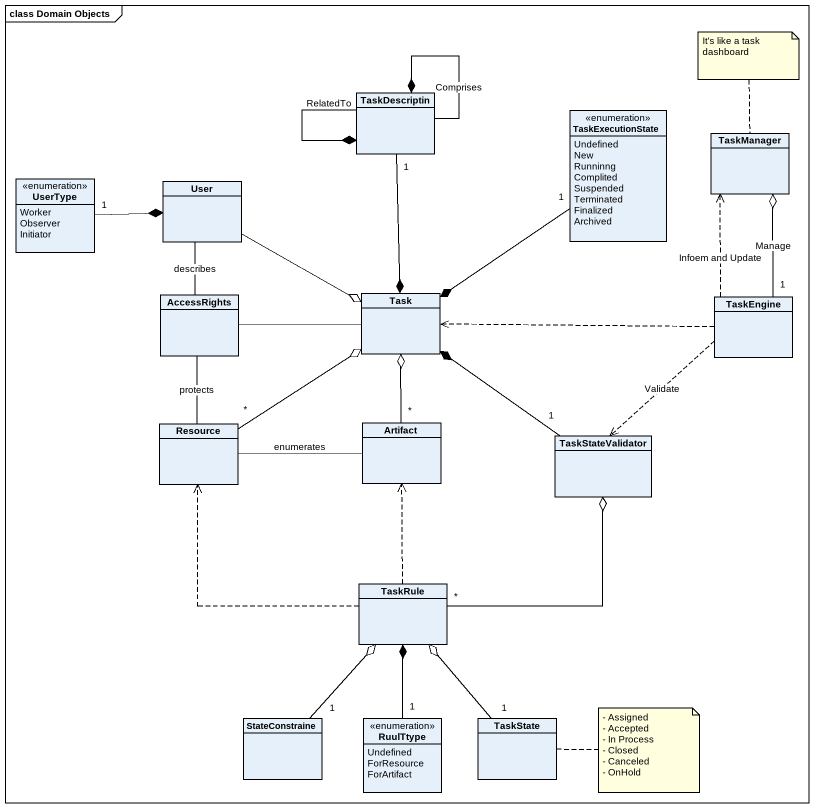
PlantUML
@startuml
mainframe class Domain Objects
hide circle
hide empty members
class TaskDescriptin
enum TaskExecutionState {
  Undefined
  New
  Runninng
  Complited
  Suspended
  Terminated
  Finalized
  Archived
}
class TaskManager
enum UserType {
  Worker
  Observer
  Initiator
}
class User
class AccessRights
class Task
class TaskEngine
class Resource
class "Artifact" as Artifact_
class TaskStateValidator
class TaskRule
class StateConstraine
enum RuulTtype {
  Undefined
  ForResource
  ForArtifact
}
class TaskState
TaskDescriptin --* TaskDescriptin : RelatedTo
TaskDescriptin --* TaskDescriptin : Comprises
TaskDescriptin "1" --* Task
TaskExecutionState "1" --* Task
UserType "1" -right-* User
User -right-o Task
AccessRights -up- User : describes
AccessRights -- Resource : protects
Task -left- AccessRights
TaskEngine "1" -up-o TaskManager : Manage
TaskEngine .up.> TaskManager : Infoem and Update
TaskEngine .left.> Task
TaskEngine ..> TaskStateValidator : Validate
Resource "*" -up-o Task
Artifact_ "*" -up-o Task
Artifact_ -left- Resource : enumerates
TaskStateValidator "1" -up-* Task
TaskRule .up.> Resource
TaskRule .up.> Artifact_
TaskRule "*" -up-o TaskStateValidator
StateConstraine "1" -up-o TaskRule
RuulTtype "1" -up-* TaskRule
TaskState "1" -up-o TaskRule
note top of TaskManager : It's like a task dashboard
note right of TaskState
  - Assigned
  - Accepted
  - In Process
  - Closed
  - Canceled
  - OnHold
end note
@enduml
